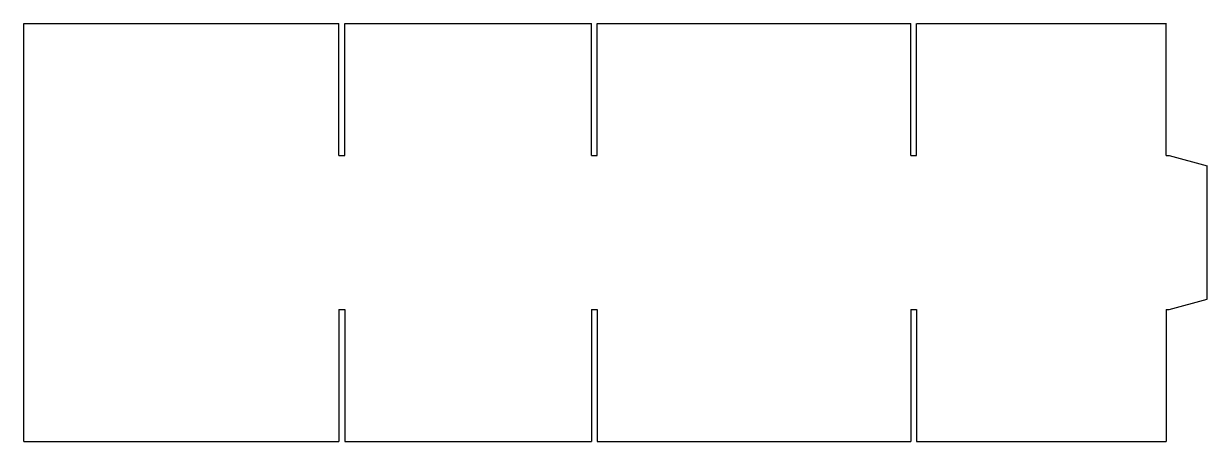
# Model space of a CAD drawing. Header units: millimetres. Extents: x 50 to 1296, y -306 to 134.
import ezdxf

# ---------------------------------------------------------------- set-up
doc = ezdxf.new("R2010")
doc.units = ezdxf.units.MM
doc.layers.add('Cuts', color=30, linetype='CONTINUOUS', true_color=0xff9900)

msp = doc.modelspace()

# ---------------------------------------------------------------- linework, layer by layer
at = {"layer": 'Cuts', "linetype": 'CONTINUOUS'}
for p, q in [((50.1, -306.4), (50.1, 133.6)), ((50.1, 133.6), (382.1, 133.6)), ((382.1, -5.4), (382.1, 133.6)), ((388.1, 133.6), (648.1, 133.6)), ((388.1, -5.4), (388.1, 133.6)), ((648.1, -5.4), (648.1, 133.6)), ((654.1, 133.6), (984.1, 133.6)), ((654.1, -5.4), (654.1, 133.6)), ((984.1, -5.4), (984.1, 133.6)), ((990.1, -5.4), (990.1, 133.6)), ((990.4, 133.6), (1253.4, 133.6)), ((1253.1, -5.4), (1253.1, 133.6)), ((382.1, -5.4), (388.1, -5.4)), ((648.1, -5.4), (654.1, -5.4)), ((984.1, -5.4), (990.1, -5.4)), ((1253.1, -5.4), (1256.1, -5.4)), ((1256.1, -5.4), (1296.4, -16.2)), ((1296.4, -156.7), (1296.4, -16.2)), ((1256.1, -167.4), (1296.4, -156.7)), ((382.1, -167.4), (388.1, -167.4)), ((382.1, -167.4), (382.1, -306.4)), ((388.1, -167.4), (388.1, -306.4)), ((648.1, -167.4), (654.1, -167.4)), ((648.1, -167.4), (648.1, -306.4)), ((654.1, -167.4), (654.1, -306.4)), ((984.1, -167.4), (990.1, -167.4)), ((984.1, -167.4), (984.1, -306.4)), ((990.1, -167.4), (990.1, -306.4)), ((1253.1, -167.4), (1253.1, -306.4)), ((1253.1, -167.4), (1256.1, -167.4)), ((50.1, -306.4), (382.1, -306.4)), ((388.1, -306.4), (648.1, -306.4)), ((654.1, -306.4), (984.1, -306.4)), ((990.1, -306.4), (1253.1, -306.4))]:
    msp.add_line(p, q, dxfattribs=at)

doc.saveas('drawing.dxf')
